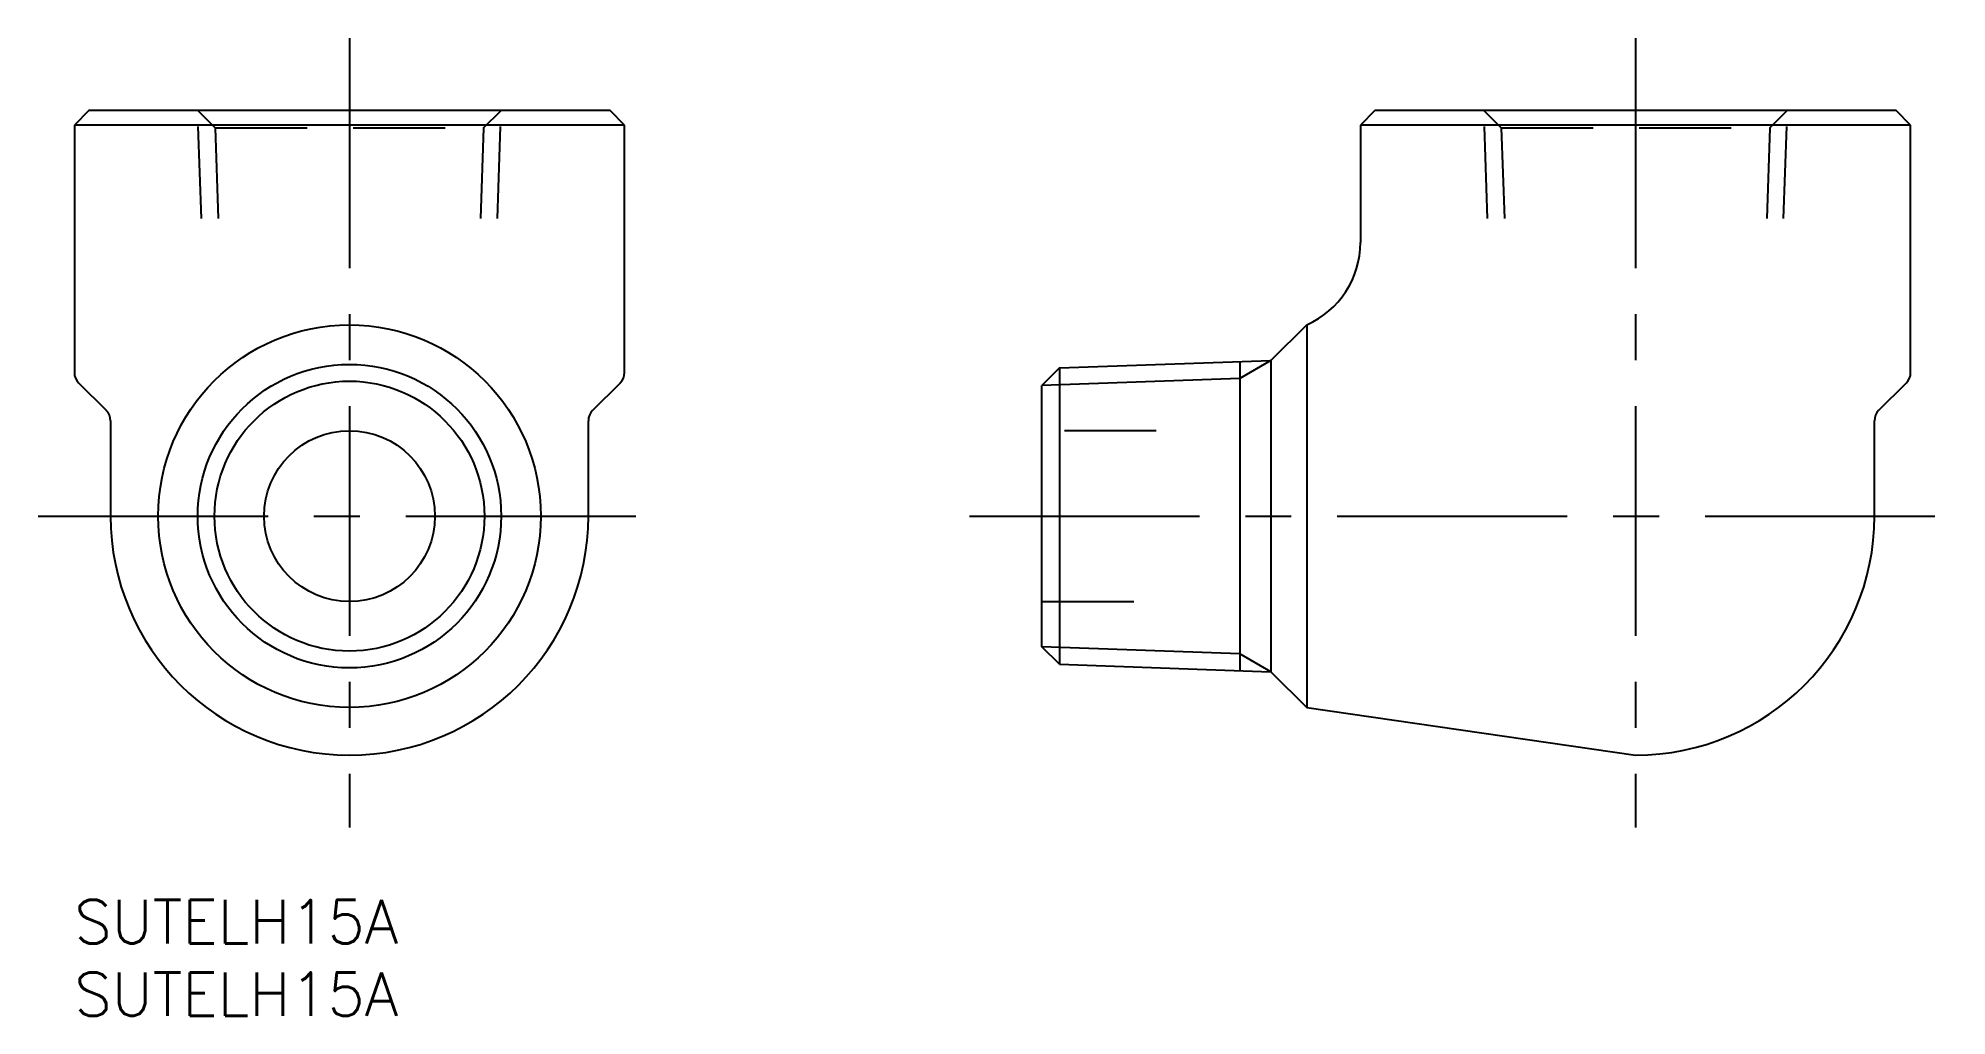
# Model space of a CAD drawing. Extents: x -2 to 129, y -8 to 60.
import ezdxf

# ---------------------------------------------------------------- set-up
doc = ezdxf.new("R2010")
doc.units = 0
doc.header["$LTSCALE"] = 0.5
doc.linetypes.add('CENTER', pattern=[50.8, 31.75, -6.35, 6.35, -6.35])
doc.linetypes.add('DASHED', pattern=[19.05, 12.7, -6.35])
for name, color, linetype in [('MSM_CENTER', 1, 'CENTER'), ('MSM_CONTINUOUS', 7, 'CONTINUOUS'), ('MSM_DASHED', 4, 'DASHED'), ('MSM_NARROW', 5, 'CONTINUOUS'), ('MSM_PART_NUMBER', 7, 'CONTINUOUS')]:
    doc.layers.add(name, color=color, linetype=linetype)
doc.styles.get("Standard").update_dxf_attribs({"font": 'txt.shx', "height": 3, "bigfont": 'bigfont.shx'})

# ---------------------------------------------------------------- blocks, each defined once
blk = doc.blocks.new('*U19')
at = {"layer": 'MSM_PART_NUMBER'}
blk.add_text('SUTELH15A', height=3, dxfattribs=at).set_placement((0, -3))
blk = doc.blocks.new('*U20')
at = {"layer": 'MSM_PART_NUMBER'}
blk.add_text('SUTELH15A', height=3, dxfattribs=at).set_placement((0, -8))

msp = doc.modelspace()

# ---------------------------------------------------------------- linework, layer by layer
at = {"layer": 'MSM_CENTER'}
for p, q in [((19, 59.5), (19, 5)), ((107.83, 59.5), (107.83, 5)), ((-2.5, 26.5), (40.5, 26.5)), ((61.83, 26.5), (129.33, 26.5))]:
    msp.add_line(p, q, dxfattribs=at)
at = {"layer": 'MSM_CONTINUOUS'}
for p, q in [((1, 54.5), (0, 53.5)), ((37, 54.5), (1, 54.5)), ((38, 53.5), (37, 54.5)), ((89.83, 54.5), (88.83, 53.5)), ((125.83, 54.5), (89.83, 54.5)), ((126.83, 53.5), (125.83, 54.5)), ((0, 53.5), (0, 36.41)), ((38, 53.5), (0, 53.5)), ((38, 36.41), (38, 53.5)), ((88.83, 53.5), (88.83, 45.39)), ((126.83, 53.5), (88.83, 53.5)), ((126.83, 36.41), (126.83, 53.5)), ((85.13, 39.71), (82.63, 37.24)), ((85.13, 39.71), (85.13, 13.29)), ((68.04, 36.73), (82.63, 37.24)), ((80.49, 37.17), (80.49, 15.83)), ((82.63, 37.24), (82.63, 15.76)), ((0.29, 35.71), (2.21, 33.79)), ((35.79, 33.79), (37.71, 35.71)), ((68.04, 36.73), (66.83, 35.53)), ((68.04, 36.73), (68.04, 16.27)), ((124.62, 33.79), (126.54, 35.71)), ((66.83, 17.47), (66.83, 35.53)), ((2.5, 33.09), (2.5, 26.5)), ((35.5, 26.5), (35.5, 33.09)), ((124.33, 26.5), (124.33, 33.09)), ((68.04, 16.27), (66.83, 17.47)), ((68.04, 16.27), (82.63, 15.76)), ((82.63, 15.76), (85.13, 13.29)), ((85.13, 13.29), (107.83, 10))]:
    msp.add_line(p, q, dxfattribs=at)
for radius in [13.21, 10.48, 5.9]:
    msp.add_circle((19, 26.5), radius, dxfattribs=at)
for centre, radius, start, end in [((82.63, 45.39), 6.2, 293.78, 0), ((1, 36.41), 1, 180, 225), ((37, 36.41), 1, 315, 0), ((125.83, 36.41), 1, 315, 0), ((1.5, 33.09), 1, 0, 45), ((36.5, 33.09), 1, 135, 180), ((125.33, 33.09), 1, 135, 180), ((19, 26.5), 16.5, 180, 0), ((107.83, 26.5), 16.5, 270, 0)]:
    msp.add_arc(centre, radius, start, end, dxfattribs=at)
at = {"layer": 'MSM_DASHED'}
for p, q in [((8.78, 47.05), (8.52, 54.5)), ((9.73, 53.3), (8.52, 54.5)), ((28.27, 53.3), (29.48, 54.5)), ((29.22, 47.05), (29.48, 54.5)), ((97.61, 47.05), (97.35, 54.5)), ((98.56, 53.3), (97.35, 54.5)), ((117.1, 53.3), (118.31, 54.5)), ((118.05, 47.05), (118.31, 54.5)), ((9.73, 53.3), (9.94, 47.05)), ((9.73, 53.3), (28.27, 53.3)), ((28.27, 53.3), (28.06, 47.05)), ((98.56, 53.3), (98.78, 47.05)), ((98.56, 53.3), (117.1, 53.3)), ((117.1, 53.3), (116.89, 47.05)), ((74.73, 32.4), (66.83, 32.4)), ((66.83, 20.6), (74.73, 20.6))]:
    msp.add_line(p, q, dxfattribs=at)
at = {"layer": 'MSM_NARROW'}
for p, q in [((82.63, 37.24), (80.49, 36.01)), ((80.49, 36.01), (66.83, 35.53)), ((80.49, 16.99), (66.83, 17.47)), ((82.63, 15.76), (80.49, 16.99))]:
    msp.add_line(p, q, dxfattribs=at)
msp.add_circle((19, 26.5), 9.32, dxfattribs=at)

# ---------------------------------------------------------------- block references
at = {"layer": 'MSM_CONTINUOUS'}
for name in ['*U19', '*U20']:
    msp.add_blockref(name, (0, 0), dxfattribs=at)

doc.saveas('drawing.dxf')
